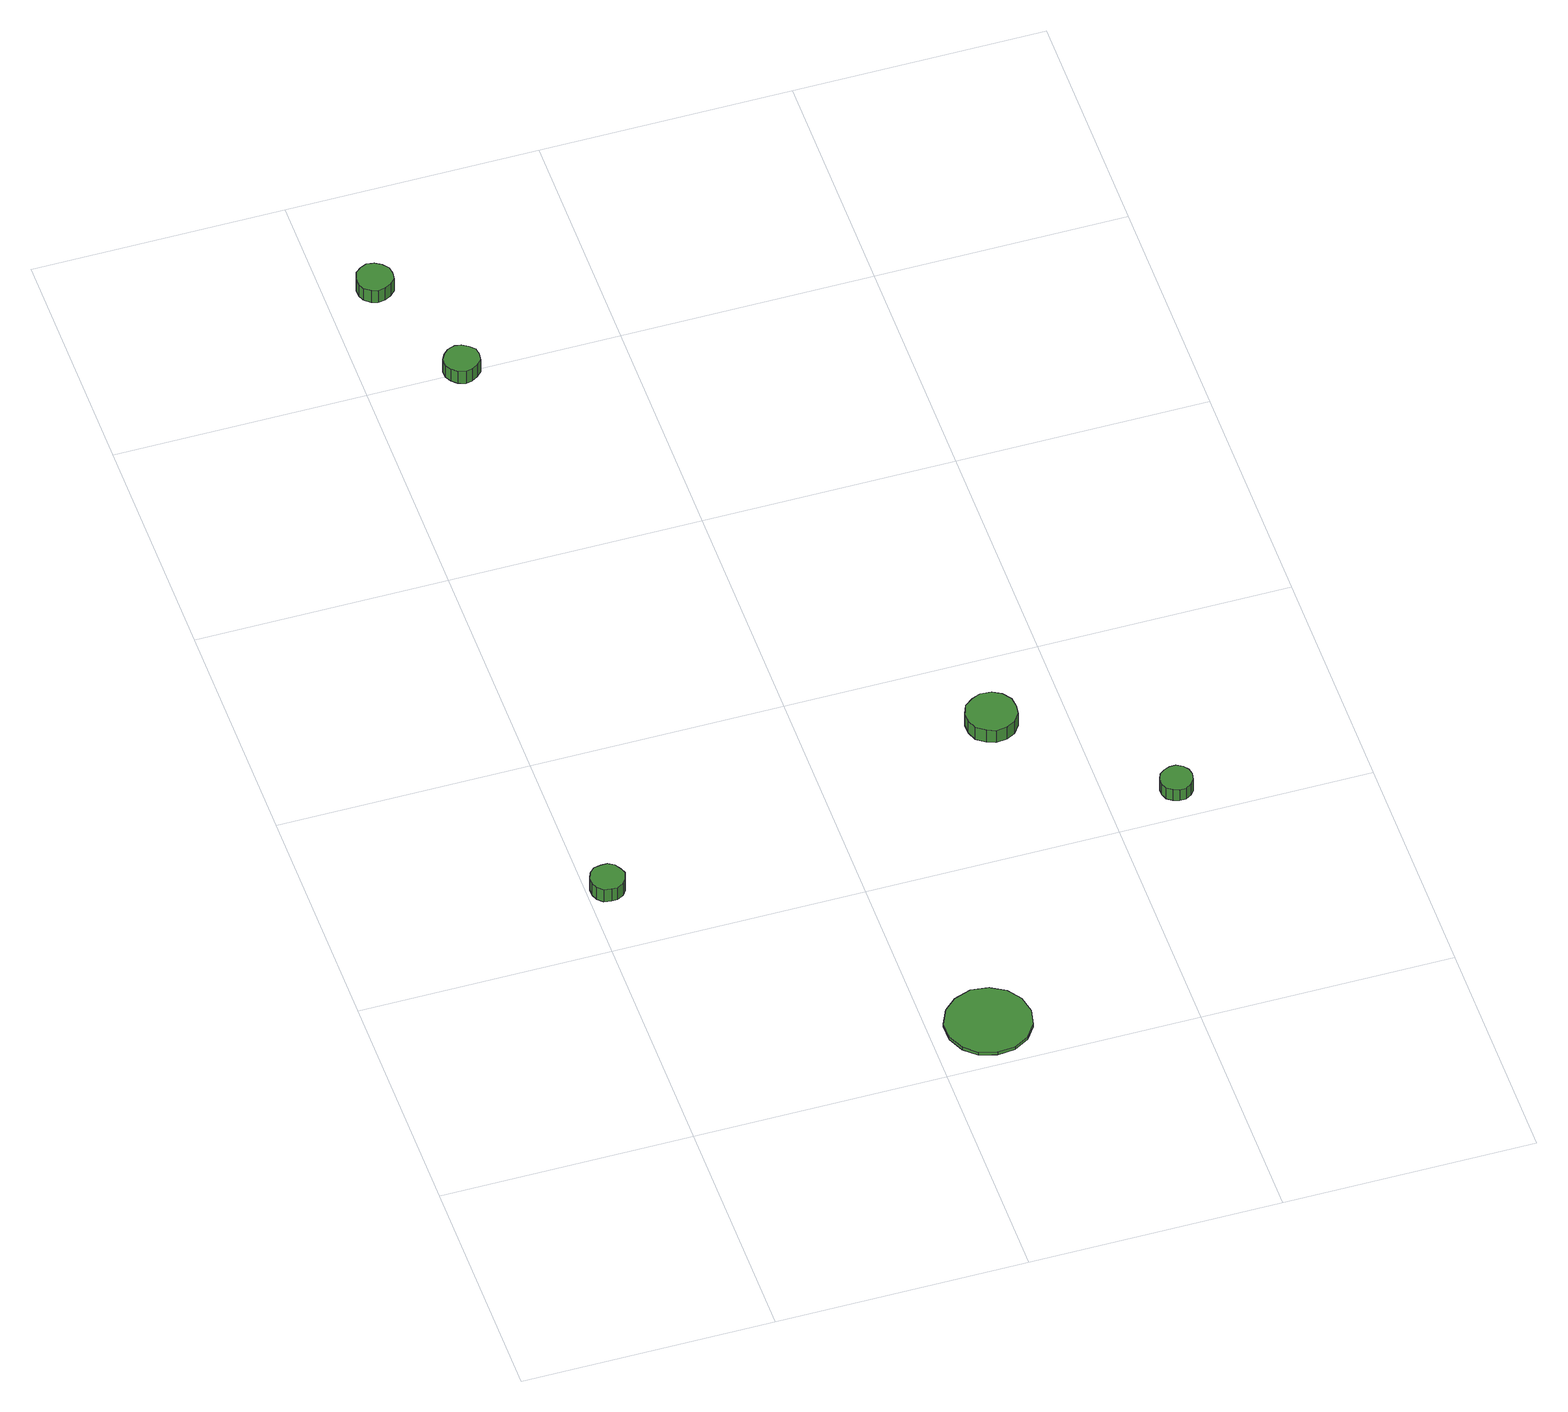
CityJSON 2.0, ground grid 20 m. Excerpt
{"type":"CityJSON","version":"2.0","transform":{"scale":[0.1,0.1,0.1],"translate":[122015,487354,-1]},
"CityObjects":{
"tree1":{"type":"SolitaryVegetationObject","attributes":{"function":"something"},"geometry":[{"type":"MultiSurface","lod":"1","boundaries":[[[0,1,2,3,4,5,6,7,8,9,10,11,12,13,14]],[[15,16,17,18,19,20,21,22,23,24,25,26,27,28,29]],[[0,29,28,1]],[[1,28,27,2]],[[2,27,26,3]],[[3,26,25,4]],[[4,25,24,5]],[[5,24,23,6]],[[6,23,22,7]],[[7,22,21,8]],[[8,21,20,9]],[[9,20,19,10]],[[10,19,18,11]],[[11,18,17,12]],[[12,17,16,13]],[[13,16,15,14]],[[14,15,29,0]]]}]},
"tree2":{"type":"SolitaryVegetationObject","attributes":{"function":"something"},"geometry":[{"type":"MultiSurface","lod":"1","boundaries":[[[30,31,32,33,34,35,36,37,38,39,40,41,42,43,44]],[[45,46,47,48,49,50,51,52,53,54,55,56,57,58,59]],[[30,59,58,31]],[[31,58,57,32]],[[32,57,56,33]],[[33,56,55,34]],[[34,55,54,35]],[[35,54,53,36]],[[36,53,52,37]],[[37,52,51,38]],[[38,51,50,39]],[[39,50,49,40]],[[40,49,48,41]],[[41,48,47,42]],[[42,47,46,43]],[[43,46,45,44]],[[44,45,59,30]]]}]},
"tree3":{"type":"SolitaryVegetationObject","attributes":{"function":"something"},"geometry":[{"type":"MultiSurface","lod":"1","boundaries":[[[60,61,62,63,64,65,66,67,68,69,70,71,72,73,74]],[[75,76,77,78,79,80,81,82,83,84,85,86,87,88,89]],[[60,89,88,61]],[[61,88,87,62]],[[62,87,86,63]],[[63,86,85,64]],[[64,85,84,65]],[[65,84,83,66]],[[66,83,82,67]],[[67,82,81,68]],[[68,81,80,69]],[[69,80,79,70]],[[70,79,78,71]],[[71,78,77,72]],[[72,77,76,73]],[[73,76,75,74]],[[74,75,89,60]]]}]},
"tree4":{"type":"SolitaryVegetationObject","attributes":{"function":"something"},"geometry":[{"type":"MultiSurface","lod":"1","boundaries":[[[90,91,92,93,94,95,96,97,98,99,100,101,102,103,104]],[[105,106,107,108,109,110,111,112,113,114,115,116,117,118,119]],[[90,119,118,91]],[[91,118,117,92]],[[92,117,116,93]],[[93,116,115,94]],[[94,115,114,95]],[[95,114,113,96]],[[96,113,112,97]],[[97,112,111,98]],[[98,111,110,99]],[[99,110,109,100]],[[100,109,108,101]],[[101,108,107,102]],[[102,107,106,103]],[[103,106,105,104]],[[104,105,119,90]]]}]},
"tree5":{"type":"SolitaryVegetationObject","attributes":{"function":"something"},"geometry":[{"type":"MultiSurface","lod":"1","boundaries":[[[120,121,122,123,124,125,126,127,128,129,130,131,132,133,134]],[[135,136,137,138,139,140,141,142,143,144,145,146,147,148,149]],[[120,149,148,121]],[[121,148,147,122]],[[122,147,146,123]],[[123,146,145,124]],[[124,145,144,125]],[[125,144,143,126]],[[126,143,142,127]],[[127,142,141,128]],[[128,141,140,129]],[[129,140,139,130]],[[130,139,138,131]],[[131,138,137,132]],[[132,137,136,133]],[[133,136,135,134]],[[134,135,149,120]]]}]},
"tree6":{"type":"SolitaryVegetationObject","attributes":{"function":"something"},"geometry":[{"type":"MultiSurface","lod":"1","boundaries":[[[150,151,152,153,154,155,156,157,158,159,160,161,162,163,164]],[[165,166,167,168,169,170,171,172,173,174,175,176,177,178,179]],[[150,179,178,151]],[[151,178,177,152]],[[152,177,176,153]],[[153,176,175,154]],[[154,175,174,155]],[[155,174,173,156]],[[156,173,172,157]],[[157,172,171,158]],[[158,171,170,159]],[[159,170,169,160]],[[160,169,168,161]],[[161,168,167,162]],[[162,167,166,163]],[[163,166,165,164]],[[164,165,179,150]]]}]}
},
"vertices":[
[28,254,31],[26,259,31],[23,264,31],[18,267,31],[13,267,31],[7,266,31],[3,262,31],[1,257,31],[1,251,31],[3,246,31],[7,242,31],[13,241,31],[18,241,31],[23,244,31],[26,248,31],[26,248,18],[23,244,18],[18,241,18],[13,241,18],[7,242,18],[3,246,18],[1,251,18],[1,257,18],[3,262,18],[7,266,18],[13,267,18],[18,267,18],[23,264,18],[26,259,18],[28,254,18],
[280,43,12],[277,57,12],[269,68,12],[257,75,12],[243,77,12],[229,72,12],[219,63,12],[213,50,12],[213,36,12],[219,23,12],[229,14,12],[243,10,12],[257,11,12],[269,18,12],[277,29,12],[277,29,9],[269,18,9],[257,11,9],[243,10,9],[229,14,9],[219,23,9],[213,36,9],[213,50,9],[219,63,9],[229,72,9],[243,77,9],[257,75,9],[269,68,9],[277,57,9],[280,43,9],
[53,901,23],[52,907,23],[48,912,23],[43,915,23],[37,916,23],[32,914,23],[27,910,23],[25,904,23],[25,898,23],[27,893,23],[32,889,23],[37,887,23],[43,888,23],[48,891,23],[52,895,23],[52,895,10],[48,891,10],[43,888,10],[37,887,10],[32,889,10],[27,893,10],[25,898,10],[25,904,10],[27,910,10],[32,914,10],[37,916,10],[43,915,10],[48,912,10],[52,907,10],[53,901,10],
[89,801,24],[88,807,24],[84,811,24],[79,814,24],[74,815,24],[68,813,24],[64,809,24],[61,804,24],[61,798,24],[64,793,24],[68,789,24],[74,787,24],[79,788,24],[84,791,24],[88,795,24],[88,795,11],[84,791,11],[79,788,11],[74,787,11],[68,789,11],[64,793,11],[61,798,11],[61,804,11],[64,809,11],[68,813,11],[74,815,11],[79,814,11],[84,811,11],[88,807,11],[89,801,11],
[361,332,26],[360,340,26],[355,347,26],[348,351,26],[339,352,26],[332,349,26],[325,344,26],[322,336,26],[322,328,26],[325,320,26],[332,315,26],[339,312,26],[348,313,26],[355,317,26],[360,324,26],[360,324,13],[355,317,13],[348,313,13],[339,312,13],[332,315,13],[325,320,13],[322,328,13],[322,336,13],[325,344,13],[332,349,13],[339,352,13],[348,351,13],[355,347,13],[360,340,13],[361,332,13],
[466,227,24],[465,232,24],[462,236,24],[457,239,24],[452,239,24],[447,237,24],[443,234,24],[441,229,24],[441,224,24],[443,219,24],[447,216,24],[452,214,24],[457,214,24],[462,217,24],[465,221,24],[465,221,12],[462,217,12],[457,214,12],[452,214,12],[447,216,12],[443,219,12],[441,224,12],[441,229,12],[443,234,12],[447,237,12],[452,239,12],[457,239,12],[462,236,12],[465,232,12],[466,227,12]
]}
